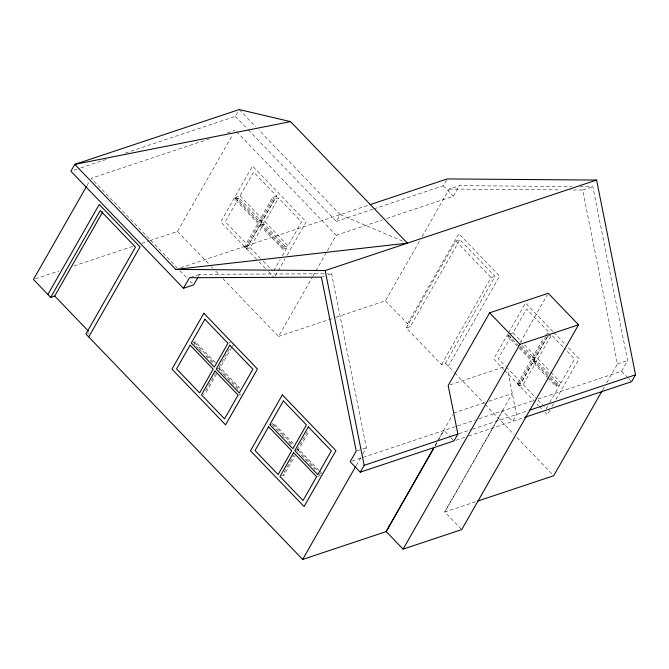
<?xml version="1.0" encoding="UTF-8"?>
<svg xmlns="http://www.w3.org/2000/svg" width="669" height="669" viewBox="0 0 669 669"><rect width="100%" height="100%" fill="white"/><g stroke="black" fill="none" stroke-linecap="round" stroke-linejoin="round"><path stroke-width="0.5" stroke-dasharray="3.35 2.51" d="M87.02 185.53L89.596 181.015M125.371 153.059L235.321 116.398L238.248 111.263M149.889 240.631L177.519 231.424L232.636 134.787M234.819 199.27L238.833 197.932L261.897 221.916L257.883 223.254L234.819 199.27L235.998 197.204L240.012 195.858L253.584 172.067L276.648 196.05L263.076 219.85L259.062 221.188L235.998 197.204M238.833 197.932L225.261 221.732L248.324 245.715L261.897 221.916M198.685 276.08L199.688 274.315L326.405 273.78M282.31 255.784L286.834 247.848L263.77 223.864L250.189 247.664L246.175 249.002L244.31 247.053L272.634 197.388L276.648 196.05M245.239 248.023L273.571 198.358M246.175 249.002L274.507 199.337L278.521 197.999L301.585 221.983L288.013 245.782L283.999 247.12L282.811 249.186L259.748 225.202L263.77 223.864M215.493 362.715L195.315 341.725L194.135 343.799L198.459 348.298M283.999 247.12L260.935 223.128L264.949 221.79L278.521 197.999M273.763 270.769L280.294 259.304M205.592 390.746L215.376 373.595M218.98 367.273L229.802 348.306M216.555 374.138L205.492 393.523L203.083 394.334M231.809 347.387L219.064 369.731L222.668 373.478M232.31 346.509L233.824 343.858M275.319 275.862L285.086 258.744M287.143 255.14L306.159 221.79L252.556 166.046L220.686 221.916L258.351 261.094M248.308 129.903L336.315 221.431L340.212 214.59L258.702 129.811M222.961 278.689L278.505 336.457L312.507 276.849M313.017 275.946L326.932 251.561M327.442 250.658L336.198 235.304L382.752 219.783M293.281 443.614L273.822 423.377L272.634 425.442L281.289 434.44M373.946 208.879L443.279 185.765L447.185 178.924M284.091 472.398L293.875 455.238M296.969 449.819L307.272 431.756M281.59 475.977L283.999 475.174L295.054 455.781M297.571 451.374L309.312 430.794M335.947 317.298L385.469 300.791L419.471 241.183M422.047 236.667L449.208 189.043L459.394 185.648L571.978 186.509M386.715 218.462L453.356 196.243L459.394 185.648M407.505 323.704L458.85 233.69L499.659 276.13L448.314 366.152M406.292 327.961L455.865 241.049L459.887 239.703L495.085 276.314L445.512 363.234L441.498 364.572L406.292 327.961L410.306 326.623L459.887 239.703M356.234 465.515L362.372 454.761M362.874 453.875L366.395 447.695L331.607 273.763L327.45 273.78M441.498 364.572L491.071 277.66L495.085 276.314M435.109 445.546L437.166 441.925M437.685 441.022L452.645 414.797M435.159 445.788L438.254 440.369M438.764 439.466L443.915 430.435L450.396 437.166M508.072 333.689L493.68 358.927L503.816 369.472M508.582 332.794L525.55 303.049L553.071 331.682M517.179 346.024L507.813 336.281L508.992 334.207M510.823 336.699L498.254 358.735L505.463 366.236M509.795 333.94L513.006 332.869L526.578 309.07L549.642 333.062M520.114 342.628L547.234 295.079M549.015 373.611L536.755 360.867L523.183 384.667L519.169 386.005L517.296 384.065L543.621 337.92M518.232 385.035L545.536 337.176M519.169 386.005L546.991 337.226M517.296 384.065L521.318 382.727L534.891 358.927L521.912 345.438M520.524 346.199L532.056 358.199L536.07 356.861L547.635 336.582M547.618 374.381L533.921 360.139L537.943 358.801L551.515 335.002L563.766 347.746M547.878 377.952L555.805 386.197L556.984 384.131L561.007 382.793L574.579 358.994L564.485 348.499M547.76 406.016L546.247 408.659L537.6 399.661M549.767 402.487L559.819 384.859L549.734 374.364M549.851 410.172L547.284 414.68L545.11 412.413M551.908 406.568L553.965 402.964M556.023 399.36L579.153 358.801L566.116 345.246M602.627 389.943L604.692 386.339M606.75 382.727L617.428 363.995L582.632 190.063L570.13 189.963M538.169 399.008L621.576 371.195L627.614 360.599L592.826 186.668L580.316 186.567M73.858 170.235L79.803 168.254M80.79 167.919L107.533 159.005M209.556 138.826L91.143 178.305L177.042 267.642M227.318 132.905L235.212 130.271M35.424 278.797L59.106 270.903M73.908 265.969L134.101 245.899M141.995 243.265L148.903 240.965M180.73 267.767L368.937 205.015M244.31 247.053L248.324 245.715M336.315 221.431L372.959 209.213M190.431 277.401L199.688 274.315M282.811 249.186L286.834 247.848M87.505 333.471L89.111 332.936M322.341 276.849L324.197 276.23M327.902 274.992L331.607 273.763M582.632 190.063L592.826 186.668M192.906 342.528L195.315 341.725M228.739 342.988L230.345 342.453M278.505 336.457L334.96 317.633M217.032 368.728L220.252 367.657L239.711 387.895M238.917 394.785L241.325 393.982M507.813 336.281L509.418 335.746M269.799 424.715L273.822 423.377M545.628 334.4L548.839 333.329M547.501 336.34L550.712 335.269M450.128 384.851L504.852 366.604M534.891 358.927L530.877 360.265L517.898 346.776M536.755 360.867L532.741 362.213L547.158 377.199M295.539 450.379L298.75 449.309L318.929 470.29M453.674 412.99L484.941 402.562M488.855 401.258L512.303 393.439L444.726 511.91L461.727 529.589M357.137 450.781L366.395 447.695M617.428 363.995L627.614 360.599M555.805 386.197L559.819 384.859M352.019 461.075L456.618 426.195M457.596 425.869L475.182 420.007M479.096 418.702L533.218 400.656M317.8 474.63L321.011 473.56M317.424 476.437L320.635 475.358L319.197 473.861M458.867 433.746L471.57 429.506M472.548 429.18L527.339 410.917M455.949 440.261L464.738 437.325M468.651 436.021L523.442 417.757M475.525 501.809L444.852 512.036L502.544 410.883L512.621 421.361L516.518 414.521L507.62 370.024M449.208 189.043L560.747 189.896M340.212 214.59L404.519 241.919M443.279 185.765L453.356 196.243M621.576 371.195L628.049 377.935M628.768 378.679L631.645 381.673M553.798 332.434L565.389 344.485M455.865 241.049L491.071 277.66M513.006 332.869L521.653 341.867M524.538 344.861L536.07 356.861M537.943 358.801L550.194 371.546M550.913 372.298L561.007 382.793M550.503 377.383L556.984 384.131M508.398 335.244L519.211 346.492M519.93 347.236L531.462 359.228M533.335 361.176L556.399 385.16M506.182 366.98L521.318 382.727M523.183 384.667L536.881 398.908M504.543 370.225L538.587 405.64M539.314 406.392L542.208 409.403M239.226 109.557L255.817 126.809M235.321 116.398L247.589 129.15M236.659 131.776L336.198 235.304M385.469 300.791L410.306 326.623M445.512 363.234L454.092 372.156M454.811 372.901L484.406 403.683M485.125 404.436L513.993 434.457M516.886 437.459L552.97 474.99M272.634 197.388L274.507 199.337M240.012 195.858L263.076 219.85M264.949 221.79L288.013 245.782M235.404 198.233L258.468 222.225M260.341 224.165L283.405 248.157M451.115 437.919L453.992 440.913M250.189 247.664L260.283 258.159M263.168 261.153L272.534 270.895M259.079 261.847L265.593 268.629M268.495 271.639L274.29 277.668M177.519 231.424L210.702 265.936M211.421 266.68L212.859 268.185M215.753 271.188L220.076 275.687M179.928 270.644L187.153 278.153M190.038 281.156L192.204 283.413M319.657 471.043L321.814 473.292M194.721 342.762L214.908 363.752M219.658 368.694L239.837 389.684M273.228 424.405L292.688 444.651M298.165 450.337L317.624 470.583M199.178 349.042L202.782 352.789M205.667 355.791L209.272 359.537M209.991 360.29L212.876 363.284M223.396 374.23L237.804 389.216M282.009 435.185L285.613 438.939M288.498 441.933L291.375 444.935M301.175 455.121L314.865 469.362M283.062 474.204L283.999 475.174"/><path stroke-width="1" d="M86.51 186.434L33.45 279.458L50.702 297.396L54.716 296.058L102.742 211.856M47.892 294.477L99.238 204.463L140.055 246.903L88.709 336.925M50.702 297.396L100.275 210.484L135.481 247.095L85.9 334.007L302.656 559.443L386.222 531.579L434.131 447.594M290.555 121.624L74.786 164.382L175.771 269.415L407.404 243.14L290.555 121.624L239.226 109.557L74.786 164.382L70.881 171.222L183.457 288.306L189.503 277.71L321.413 277.158L356.209 451.09L350.163 461.694L360.24 472.172L453.992 440.913L457.897 434.072L448.18 385.503L489.633 312.833L548.254 293.281L578.543 324.783L461.727 529.589L403.098 549.132L386.105 531.462L433.562 448.255M198.183 276.966L193.642 284.91L183.457 288.306M302.656 559.443L355.716 466.418M360.24 472.172L364.145 465.323L325.184 270.56L175.771 269.415M403.098 549.132L519.922 344.334L578.543 324.783M602.117 390.847L553.689 475.743L477.499 501.148M369.924 204.681L447.185 178.924L596.589 180.061L635.55 374.832L631.645 381.673L524.421 417.431M325.184 270.56L596.589 180.061M364.145 465.323L457.897 434.072M529.313 410.256L635.55 374.832M489.633 312.833L519.922 344.334M54.716 296.058L88.484 331.172M203.844 313.251L171.966 369.121L225.578 424.874L257.448 369.004L203.844 313.251M190.121 345.137L176.541 368.937L199.613 392.92L213.185 369.121L190.121 345.137M204.873 319.272L191.301 343.063L214.364 367.055L227.937 343.256L204.873 319.272M215.05 371.069L201.478 394.869L224.541 418.853L238.114 395.053L215.05 371.069M229.81 345.204L216.229 368.995L239.293 392.987L252.874 369.188L229.81 345.204M282.343 394.894L250.474 450.772L304.077 506.517L335.947 450.647L282.343 394.894M268.62 426.78L255.048 450.58L278.112 474.564L291.684 450.772L268.62 426.78M283.38 400.915L269.799 424.715L292.863 448.698L306.444 424.899L283.38 400.915M293.557 452.712L279.977 476.512L303.049 500.496L316.621 476.704L293.557 452.712M308.309 426.847L294.736 450.647L317.8 474.63L331.372 450.831L308.309 426.847"/></g></svg>
